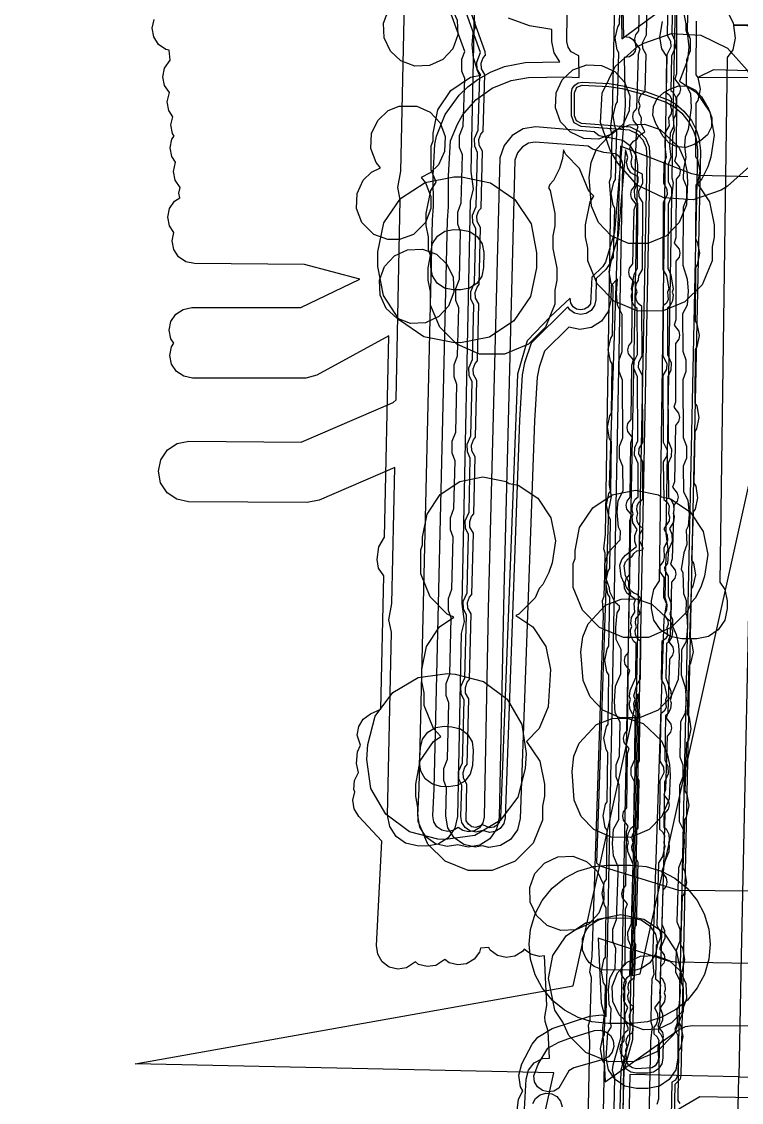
# Model space of a CAD drawing. Header units: metres. Extents: x -3943 to -3664, y 4962 to 6622.
# Drawn here: x -3851.5 to -3803.8, y 5140.1 to 5211.7 of the extents above; entities that cross this region are included whole.
import ezdxf

# ---------------------------------------------------------------- set-up
doc = ezdxf.new("R2010")
doc.units = ezdxf.units.M
doc.layers.add('AI_GREENING_EXCLUSIONS', color=1, linetype='Continuous')

msp = doc.modelspace()

# ---------------------------------------------------------------- linework, layer by layer
at = {"layer": 'AI_GREENING_EXCLUSIONS'}
for points in [[(-3814.752, 5098.139), (-3813.8, 5144.11), (-3813.907, 5145.184), (-3813.783, 5145.527), (-3813.705, 5148.34), (-3813.81, 5148.688), (-3813.649, 5149.741), (-3812.901, 5172.343), (-3812.971, 5173.316), (-3812.859, 5173.612), (-3812.812, 5175.034), (-3812.789, 5176.455), (-3812.886, 5176.753), (-3812.769, 5177.722), (-3812.41, 5200.016), (-3812.515, 5201.052), (-3812.392, 5201.396), (-3812.341, 5204.197), (-3812.45, 5204.543), (-3812.306, 5205.584), (-3811.771, 5230.887)], [(-3814.752, 5098.139), (-3813.8, 5144.11), (-3813.907, 5145.184), (-3813.783, 5145.527), (-3813.705, 5148.34), (-3813.81, 5148.688), (-3813.649, 5149.741), (-3812.901, 5172.343), (-3812.971, 5173.316), (-3812.859, 5173.612), (-3812.812, 5175.034), (-3812.789, 5176.455), (-3812.886, 5176.753), (-3812.769, 5177.722), (-3812.41, 5200.016), (-3812.515, 5201.052), (-3812.392, 5201.396), (-3812.341, 5204.197), (-3812.45, 5204.543), (-3812.306, 5205.584), (-3811.771, 5230.887)], [(-3807.772, 5230.794), (-3808.308, 5205.463), (-3808.217, 5204.456), (-3808.336, 5204.129), (-3808.366, 5202.724), (-3808.389, 5201.324), (-3808.281, 5200.992), (-3808.41, 5199.98), (-3808.768, 5177.772), (-3808.653, 5176.693), (-3808.775, 5176.349), (-3808.845, 5173.523), (-3808.74, 5173.176), (-3808.907, 5172.103), (-3809.653, 5149.541), (-3809.579, 5148.547), (-3809.696, 5148.236), (-3809.743, 5146.825), (-3809.772, 5145.407), (-3809.674, 5145.098), (-3809.799, 5144.123), (-3810.752, 5098.046)], [(-3807.772, 5230.794), (-3808.308, 5205.463), (-3808.217, 5204.456), (-3808.336, 5204.129), (-3808.366, 5202.724), (-3808.389, 5201.324), (-3808.281, 5200.992), (-3808.41, 5199.98), (-3808.768, 5177.772), (-3808.653, 5176.693), (-3808.775, 5176.349), (-3808.845, 5173.523), (-3808.74, 5173.176), (-3808.907, 5172.103), (-3809.653, 5149.541), (-3809.579, 5148.547), (-3809.696, 5148.236), (-3809.743, 5146.825), (-3809.772, 5145.407), (-3809.674, 5145.098), (-3809.799, 5144.123), (-3810.752, 5098.046)], [(-3811.685, 5215.144), (-3811.572, 5210.696), (-3811.187, 5210.643), (-3810.96, 5210.491), (-3810.808, 5210.264), (-3810.755, 5209.996), (-3810.808, 5209.728), (-3810.96, 5209.501), (-3811.187, 5209.349), (-3811.536, 5209.296), (-3811.46, 5206.108), (-3812.183, 5197.72), (-3812.782, 5195.75), (-3812.96, 5195.46), (-3813.679, 5194.754), (-3813.775, 5192.987), (-3813.932, 5192.763), (-3814.163, 5192.617), (-3814.432, 5192.571), (-3814.699, 5192.63), (-3814.922, 5192.788), (-3815.068, 5193.018), (-3815.113, 5193.344), (-3816.42, 5192.13), (-3817.969, 5190.538), (-3818.601, 5188.318), (-3819.723, 5158.925), (-3819.786, 5158.66), (-3819.946, 5158.439), (-3820.179, 5158.296), (-3820.449, 5158.253), (-3820.895, 5158.447), (-3821.365, 5158.274), (-3821.632, 5158.335), (-3821.855, 5158.492), (-3822, 5158.723), (-3821.968, 5161.162), (-3822.188, 5161.555), (-3822.207, 5161.93), (-3822.082, 5162.28), (-3821.933, 5162.455), (-3821.816, 5166.797), (-3822.036, 5167.19), (-3822.056, 5167.564), (-3821.931, 5167.914), (-3821.781, 5168.089), (-3821.665, 5172.432), (-3821.885, 5172.824), (-3821.905, 5173.199), (-3821.779, 5173.549), (-3821.63, 5173.724), (-3821.528, 5177.779), (-3821.749, 5178.173), (-3821.769, 5178.548), (-3821.644, 5178.898), (-3821.497, 5179.071), (-3821.407, 5182.842), (-3821.629, 5183.237), (-3821.649, 5183.611), (-3821.524, 5183.962), (-3821.377, 5184.134), (-3821.287, 5187.906), (-3821.509, 5188.301), (-3821.529, 5188.675), (-3821.403, 5189.025), (-3821.256, 5189.198), (-3821.167, 5192.97), (-3821.389, 5193.365), (-3821.409, 5193.739), (-3821.283, 5194.089), (-3821.136, 5194.262), (-3821.047, 5198.033), (-3821.269, 5198.428), (-3821.289, 5198.803), (-3821.163, 5199.153), (-3821.016, 5199.326), (-3820.924, 5203.101), (-3821.141, 5203.492), (-3821.161, 5203.866), (-3821.035, 5204.216), (-3820.884, 5204.394), (-3820.77, 5208.164), (-3820.987, 5208.554), (-3821.007, 5208.929), (-3820.881, 5209.279), (-3820.73, 5209.456), (-3820.744, 5209.671), (-3824.484, 5220.071)], [(-3807.304, 5214.273), (-3807.366, 5211.049), (-3807.173, 5210.538), (-3807.173, 5209.746), (-3807.402, 5209.148), (-3807.434, 5207.474), (-3807.152, 5206.909), (-3807.1, 5205.972), (-3807.291, 5204.524), (-3807.5, 5204.023), (-3807.537, 5203.444), (-3807.443, 5202.684), (-3807.613, 5201.912), (-3807.617, 5201.272), (-3807.411, 5200.731), (-3807.411, 5199.94), (-3807.627, 5199.374), (-3807.648, 5195.545), (-3807.361, 5194.613), (-3807.295, 5193.836), (-3807.364, 5192.9), (-3807.666, 5192.32), (-3807.66, 5189.843), (-3807.445, 5189.277), (-3807.445, 5188.485), (-3807.65, 5187.944), (-3807.63, 5184.115), (-3807.414, 5183.55), (-3807.414, 5182.758), (-3807.619, 5182.217), (-3807.61, 5180.522), (-3807.314, 5179.964), (-3807.239, 5179.028), (-3807.299, 5178.25), (-3807.432, 5177.989), (-3807.383, 5177.031), (-3807.589, 5176.49), (-3807.756, 5175.382), (-3807.659, 5175.186), (-3807.61, 5173.78), (-3807.435, 5173.311), (-3807.445, 5172.467), (-3807.374, 5172.316), (-3807.335, 5171.537), (-3807.435, 5170.603), (-3807.743, 5170.058), (-3807.766, 5168.393), (-3807.485, 5167.573), (-3807.426, 5166.795), (-3807.502, 5165.859), (-3807.809, 5165.282), (-3807.84, 5162.953), (-3807.642, 5162.429), (-3807.642, 5161.638), (-3807.865, 5161.054), (-3807.896, 5158.668), (-3807.611, 5158.104), (-3807.551, 5157.326), (-3807.627, 5156.391), (-3807.937, 5155.612), (-3808.04, 5152.033), (-3807.857, 5151.547), (-3807.857, 5150.756), (-3808.099, 5150.129), (-3808.142, 5148.724), (-3807.867, 5148.156), (-3807.821, 5147.377), (-3807.914, 5146.442), (-3808.046, 5146.205), (-3808.026, 5145.316), (-3808.179, 5144.9), (-3807.988, 5144.496), (-3807.97, 5142.993), (-3808.122, 5142.227), (-3808.556, 5141.578), (-3809.204, 5141.145), (-3809.97, 5140.993), (-3810.72, 5140.993), (-3811.485, 5141.145), (-3812.134, 5141.578), (-3812.568, 5142.227), (-3812.72, 5142.993), (-3812.607, 5144.694), (-3812.377, 5145.099), (-3812.447, 5145.316), (-3812.401, 5146.267), (-3812.536, 5146.544), (-3812.575, 5147.532), (-3812.487, 5148.307), (-3812.137, 5148.938), (-3812.096, 5150.27), (-3812.278, 5150.756), (-3812.278, 5151.547), (-3812.037, 5152.174), (-3811.942, 5155.255), (-3811.936, 5155.672), (-3812.25, 5156.41), (-3812.31, 5157.188), (-3812.233, 5158.173), (-3811.895, 5158.811), (-3811.864, 5161.114), (-3812.063, 5161.638), (-3812.063, 5162.429), (-3811.839, 5163.013), (-3811.81, 5165.258), (-3812.125, 5165.882), (-3812.184, 5166.66), (-3812.107, 5167.646), (-3811.765, 5168.457), (-3811.743, 5170.083), (-3812.056, 5170.742), (-3812.095, 5171.522), (-3811.993, 5172.505), (-3811.856, 5172.748), (-3811.856, 5172.938), (-3812.142, 5173.189), (-3812.488, 5173.889), (-3812.505, 5174.147), (-3812.725, 5174.759), (-3812.815, 5175.784), (-3812.57, 5176.525), (-3811.804, 5177.347), (-3811.783, 5177.923), (-3811.922, 5178.184), (-3811.997, 5179.169), (-3811.937, 5179.947), (-3811.611, 5180.591), (-3811.619, 5182.192), (-3811.835, 5182.758), (-3811.835, 5183.55), (-3811.63, 5184.091), (-3811.65, 5187.92), (-3811.866, 5188.485), (-3811.866, 5189.277), (-3811.66, 5189.818), (-3811.667, 5192.263), (-3811.987, 5192.883), (-3812.053, 5193.661), (-3811.984, 5194.638), (-3812.392, 5194.196), (-3812.416, 5193.221), (-3812.587, 5192.46), (-3813.036, 5191.822), (-3813.695, 5191.404), (-3814.464, 5191.271), (-3815.2, 5191.436), (-3816.813, 5189.852), (-3817.168, 5188.786), (-3817.308, 5188.113), (-3817.468, 5185.227), (-3818.424, 5158.876), (-3818.605, 5158.117), (-3819.063, 5157.485), (-3819.728, 5157.077), (-3820.498, 5156.954), (-3820.926, 5157.056), (-3821.4, 5156.975), (-3822.161, 5157.147), (-3822.798, 5157.598), (-3823.214, 5158.258), (-3823.346, 5159.027), (-3823.296, 5160.901), (-3823.481, 5161.395), (-3823.481, 5162.187), (-3823.245, 5162.804), (-3823.144, 5166.535), (-3823.33, 5167.03), (-3823.33, 5167.821), (-3823.093, 5168.438), (-3822.993, 5172.17), (-3823.179, 5172.664), (-3823.179, 5173.456), (-3822.942, 5174.073), (-3822.855, 5177.512), (-3823.043, 5178.013), (-3823.043, 5178.805), (-3822.81, 5179.414), (-3822.735, 5182.576), (-3822.923, 5183.077), (-3822.923, 5183.869), (-3822.69, 5184.478), (-3822.615, 5187.64), (-3822.803, 5188.141), (-3822.803, 5188.932), (-3822.569, 5189.541), (-3822.494, 5192.703), (-3822.683, 5193.205), (-3822.683, 5193.996), (-3822.449, 5194.605), (-3822.374, 5197.767), (-3822.563, 5198.268), (-3822.563, 5199.06), (-3822.329, 5199.669), (-3822.252, 5202.845), (-3822.435, 5203.332), (-3822.435, 5204.123), (-3822.195, 5204.749), (-3822.098, 5207.908), (-3822.281, 5208.395), (-3822.281, 5209.186), (-3822.086, 5209.704), (-3825.551, 5219.199)], [(-3808.302, 5214.508), (-3808.371, 5210.867), (-3808.173, 5210.437), (-3808.153, 5209.944), (-3808.4, 5209.384), (-3808.441, 5207.125), (-3808.291, 5206.995), (-3808.117, 5206.646), (-3808.089, 5206.256), (-3808.152, 5206.067), (-3808.095, 5205.877), (-3808.135, 5205.489), (-3808.26, 5205.257), (-3808.271, 5204.722), (-3808.498, 5204.259), (-3808.54, 5203.447), (-3808.443, 5202.699), (-3808.612, 5202.192), (-3808.619, 5201.074), (-3808.411, 5200.631), (-3808.392, 5200.138), (-3808.628, 5199.588), (-3808.651, 5195.347), (-3808.443, 5194.903), (-3808.289, 5193.948), (-3808.35, 5193.758), (-3808.29, 5193.569), (-3808.324, 5193.18), (-3808.504, 5192.834), (-3808.664, 5192.7), (-3808.661, 5189.628), (-3808.425, 5189.079), (-3808.445, 5188.586), (-3808.652, 5188.142), (-3808.63, 5183.901), (-3808.394, 5183.352), (-3808.414, 5182.859), (-3808.622, 5182.415), (-3808.608, 5180.148), (-3808.455, 5180.022), (-3808.272, 5179.677), (-3808.235, 5179.289), (-3808.294, 5179.098), (-3808.232, 5178.909), (-3808.262, 5178.52), (-3808.537, 5178.088), (-3808.383, 5177.722), (-3808.363, 5177.229), (-3808.591, 5176.688), (-3808.665, 5175.789), (-3808.861, 5175.503), (-3808.847, 5175.32), (-3808.625, 5174.927), (-3808.618, 5173.62), (-3808.415, 5173.113), (-3808.415, 5172.718), (-3808.515, 5172.428), (-3808.344, 5172.072), (-3808.324, 5171.682), (-3808.391, 5171.495), (-3808.338, 5171.303), (-3808.385, 5170.916), (-3808.577, 5170.576), (-3808.737, 5170.45), (-3808.77, 5168.206), (-3808.448, 5167.304), (-3808.418, 5166.915), (-3808.481, 5166.726), (-3808.422, 5166.536), (-3808.46, 5166.147), (-3808.643, 5165.803), (-3808.804, 5165.67), (-3808.843, 5162.765), (-3808.642, 5162.329), (-3808.622, 5161.836), (-3808.864, 5161.28), (-3808.901, 5158.313), (-3808.75, 5158.183), (-3808.574, 5157.835), (-3808.544, 5157.446), (-3808.606, 5157.257), (-3808.548, 5157.067), (-3808.585, 5156.678), (-3808.936, 5155.838), (-3809.046, 5151.864), (-3808.857, 5151.447), (-3808.838, 5150.953), (-3809.094, 5150.384), (-3809.153, 5148.387), (-3809.004, 5148.255), (-3808.834, 5147.904), (-3808.812, 5147.514), (-3808.877, 5147.326), (-3808.822, 5147.135), (-3808.866, 5146.747), (-3809.158, 5146.324), (-3809.006, 5145.91), (-3809.006, 5145.514), (-3809.268, 5144.939), (-3809.272, 5144.74), (-3809.125, 5144.606), (-3808.958, 5144.253), (-3808.97, 5142.993), (-3809.046, 5142.61), (-3809.263, 5142.286), (-3809.587, 5142.069), (-3809.97, 5141.993), (-3810.72, 5141.993), (-3811.103, 5142.069), (-3811.427, 5142.286), (-3811.644, 5142.61), (-3811.72, 5142.993), (-3811.657, 5144.379), (-3811.465, 5144.719), (-3811.268, 5144.872), (-3811.262, 5145.006), (-3811.467, 5145.514), (-3811.467, 5145.91), (-3811.3, 5146.358), (-3811.568, 5146.796), (-3811.591, 5147.185), (-3811.517, 5147.399), (-3811.579, 5147.615), (-3811.534, 5148.002), (-3811.345, 5148.344), (-3811.15, 5148.499), (-3811.089, 5150.438), (-3811.278, 5150.856), (-3811.298, 5151.349), (-3811.042, 5151.919), (-3810.933, 5155.86), (-3811.287, 5156.679), (-3811.317, 5157.068), (-3811.247, 5157.283), (-3811.313, 5157.497), (-3811.275, 5157.886), (-3811.092, 5158.23), (-3810.9, 5158.389), (-3810.861, 5161.302), (-3811.063, 5161.738), (-3811.082, 5162.231), (-3810.84, 5162.787), (-3810.805, 5165.646), (-3810.986, 5165.802), (-3811.162, 5166.15), (-3811.191, 5166.539), (-3811.121, 5166.754), (-3811.187, 5166.969), (-3811.149, 5167.357), (-3810.767, 5168.229), (-3810.737, 5170.47), (-3810.919, 5170.634), (-3811.086, 5170.986), (-3811.106, 5171.376), (-3811.03, 5171.589), (-3811.09, 5171.805), (-3811.043, 5172.193), (-3810.827, 5172.551), (-3810.875, 5173.113), (-3810.782, 5173.386), (-3811.349, 5173.798), (-3811.522, 5174.148), (-3811.544, 5174.474), (-3811.736, 5174.907), (-3811.823, 5175.661), (-3811.7, 5176.031), (-3811.445, 5176.327), (-3810.712, 5176.91), (-3810.824, 5177.229), (-3810.824, 5177.624), (-3810.673, 5178.036), (-3810.964, 5178.471), (-3811.001, 5178.859), (-3810.934, 5179.075), (-3811.004, 5179.289), (-3810.974, 5179.678), (-3810.798, 5180.025), (-3810.608, 5180.188), (-3810.619, 5182.406), (-3810.855, 5182.956), (-3810.835, 5183.449), (-3810.627, 5183.893), (-3810.65, 5188.134), (-3810.886, 5188.683), (-3810.866, 5189.176), (-3810.658, 5189.62), (-3810.664, 5192.659), (-3810.847, 5192.813), (-3811.026, 5193.16), (-3811.059, 5193.549), (-3810.99, 5193.764), (-3811.058, 5193.978), (-3810.864, 5194.903), (-3810.648, 5195.356), (-3810.625, 5199.597), (-3810.832, 5200.04), (-3810.852, 5200.533), (-3810.616, 5201.083), (-3810.616, 5201.395), (-3811.09, 5201.65), (-3811.302, 5201.977), (-3811.372, 5202.361), (-3811.303, 5202.683), (-3811.454, 5203.175), (-3811.926, 5197.481), (-3812.496, 5195.661), (-3812.749, 5195.246), (-3813.381, 5194.664), (-3813.415, 5193.246), (-3813.501, 5192.865), (-3813.725, 5192.546), (-3814.055, 5192.337), (-3814.439, 5192.271), (-3814.82, 5192.356), (-3815.139, 5192.581), (-3815.263, 5192.776), (-3817.702, 5190.38), (-3818.129, 5189.06), (-3818.302, 5188.271), (-3818.467, 5185.265), (-3819.423, 5158.914), (-3819.514, 5158.534), (-3819.743, 5158.219), (-3820.075, 5158.014), (-3820.46, 5157.953), (-3820.907, 5158.092), (-3821.373, 5157.974), (-3821.754, 5158.061), (-3822.072, 5158.286), (-3822.28, 5158.616), (-3822.346, 5159.001), (-3822.289, 5161.074), (-3822.482, 5161.496), (-3822.501, 5161.989), (-3822.248, 5162.555), (-3822.138, 5166.708), (-3822.33, 5167.13), (-3822.35, 5167.624), (-3822.097, 5168.19), (-3821.987, 5172.343), (-3822.179, 5172.765), (-3822.199, 5173.258), (-3821.946, 5173.824), (-3821.893, 5175.903), (-3821.849, 5177.689), (-3822.043, 5178.114), (-3822.063, 5178.607), (-3821.813, 5179.171), (-3821.729, 5182.752), (-3821.923, 5183.178), (-3821.943, 5183.671), (-3821.693, 5184.235), (-3821.609, 5187.816), (-3821.803, 5188.241), (-3821.823, 5188.735), (-3821.573, 5189.298), (-3821.489, 5192.88), (-3821.683, 5193.305), (-3821.703, 5193.798), (-3821.452, 5194.362), (-3821.369, 5197.944), (-3821.563, 5198.369), (-3821.583, 5198.862), (-3821.332, 5199.426), (-3821.246, 5203.014), (-3821.435, 5203.432), (-3821.455, 5203.925), (-3821.199, 5204.495), (-3821.092, 5208.077), (-3821.281, 5208.495), (-3821.301, 5208.988), (-3821.046, 5209.623), (-3824.73, 5219.87)], [(-3811.813, 5218.55), (-3811.698, 5210.535), (-3806.827, 5214.142)], [(-3821.416, 5215.402), (-3821.697, 5201.749), (-3821.536, 5200.596), (-3821.737, 5199.785), (-3822.287, 5173.092), (-3822.125, 5171.939), (-3822.327, 5171.128), (-3822.577, 5159.008), (-3822.746, 5158.245), (-3823.194, 5157.605), (-3823.853, 5157.185), (-3824.623, 5157.05), (-3825.253, 5157.065), (-3826.014, 5157.234), (-3826.651, 5157.682), (-3827.07, 5158.339), (-3827.206, 5159.106), (-3826.956, 5171.228), (-3827.122, 5172.042), (-3826.917, 5173.124), (-3826.732, 5182.131), (-3831.731, 5179.968), (-3832.542, 5179.804), (-3840.406, 5179.869), (-3841.17, 5180.027), (-3841.816, 5180.466), (-3842.244, 5181.119), (-3842.39, 5181.885), (-3842.231, 5182.649), (-3841.792, 5183.294), (-3841.14, 5183.723), (-3840.373, 5183.869), (-3832.931, 5183.807), (-3826.849, 5186.438), (-3826.639, 5186.624), (-3826.366, 5199.884), (-3826.532, 5200.698), (-3826.327, 5201.78), (-3826.077, 5213.964)], [(-3812.899, 5139.412), (-3812.845, 5142.664), (-3812.967, 5142.853), (-3813.11, 5143.62), (-3812.948, 5144.383), (-3812.833, 5144.551), (-3812.781, 5147.804), (-3812.905, 5147.993), (-3813.048, 5148.76), (-3812.887, 5149.523), (-3812.773, 5149.691), (-3812.724, 5152.953), (-3812.847, 5153.141), (-3812.991, 5153.908), (-3812.83, 5154.672), (-3812.715, 5154.84), (-3812.667, 5158.102), (-3812.79, 5158.29), (-3812.933, 5159.057), (-3812.773, 5159.821), (-3812.658, 5159.988), (-3812.609, 5163.25), (-3812.732, 5163.439), (-3812.876, 5164.206), (-3812.715, 5164.97), (-3812.601, 5165.137), (-3812.552, 5168.399), (-3812.675, 5168.588), (-3812.819, 5169.355), (-3812.658, 5170.118), (-3812.543, 5170.286), (-3812.495, 5173.548), (-3812.618, 5173.737), (-3812.761, 5174.504), (-3812.601, 5175.267), (-3812.486, 5175.435), (-3812.437, 5178.697), (-3812.56, 5178.885), (-3812.704, 5179.652), (-3812.543, 5180.416), (-3812.429, 5180.584), (-3812.38, 5183.846), (-3812.503, 5184.034), (-3812.647, 5184.801), (-3812.486, 5185.565), (-3812.371, 5185.732), (-3812.322, 5188.994), (-3812.445, 5189.183), (-3812.589, 5189.95), (-3812.428, 5190.714), (-3812.314, 5190.881), (-3812.265, 5194.143), (-3812.388, 5194.332), (-3812.532, 5195.099), (-3812.371, 5195.863), (-3812.247, 5196.044), (-3812.149, 5199.321), (-3812.269, 5199.511), (-3812.401, 5200.28), (-3812.229, 5201.041), (-3812.112, 5201.207), (-3812.015, 5204.468), (-3812.135, 5204.658), (-3812.267, 5205.428), (-3812.095, 5206.189), (-3811.978, 5206.354), (-3811.88, 5209.615), (-3812, 5209.806), (-3812.133, 5210.575), (-3811.961, 5211.336), (-3811.843, 5211.502), (-3811.746, 5214.763)], [(-3811.604, 5138.997), (-3811.558, 5142.585), (-3811.444, 5142.935), (-3811.76, 5143.335), (-3811.81, 5143.603), (-3811.753, 5143.87), (-3811.538, 5144.135), (-3811.495, 5147.727), (-3811.382, 5148.077), (-3811.698, 5148.477), (-3811.748, 5148.745), (-3811.692, 5149.012), (-3811.477, 5149.277), (-3811.437, 5152.876), (-3811.324, 5153.226), (-3811.641, 5153.625), (-3811.691, 5153.894), (-3811.635, 5154.161), (-3811.42, 5154.426), (-3811.38, 5158.025), (-3811.267, 5158.375), (-3811.583, 5158.774), (-3811.634, 5159.043), (-3811.577, 5159.31), (-3811.363, 5159.575), (-3811.322, 5163.174), (-3811.21, 5163.524), (-3811.526, 5163.923), (-3811.576, 5164.192), (-3811.52, 5164.459), (-3811.305, 5164.724), (-3811.265, 5168.322), (-3811.152, 5168.672), (-3811.468, 5169.072), (-3811.519, 5169.34), (-3811.463, 5169.608), (-3811.248, 5169.872), (-3811.208, 5173.471), (-3811.095, 5173.821), (-3811.411, 5174.221), (-3811.461, 5174.489), (-3811.405, 5174.756), (-3811.19, 5175.021), (-3811.15, 5178.62), (-3811.038, 5178.97), (-3811.354, 5179.37), (-3811.404, 5179.638), (-3811.348, 5179.905), (-3811.133, 5180.17), (-3811.093, 5183.769), (-3810.98, 5184.119), (-3811.296, 5184.518), (-3811.347, 5184.787), (-3811.29, 5185.054), (-3811.076, 5185.319), (-3811.036, 5188.918), (-3810.923, 5189.268), (-3811.239, 5189.667), (-3811.289, 5189.936), (-3811.233, 5190.203), (-3811.018, 5190.468), (-3810.978, 5194.067), (-3810.865, 5194.416), (-3811.182, 5194.816), (-3811.232, 5195.084), (-3811.176, 5195.352), (-3810.957, 5195.619), (-3810.863, 5199.225), (-3810.745, 5199.573), (-3811.055, 5199.977), (-3811.102, 5200.246), (-3811.041, 5200.513), (-3810.823, 5200.774), (-3810.729, 5204.372), (-3810.611, 5204.72), (-3810.921, 5205.124), (-3810.967, 5205.394), (-3810.907, 5205.66), (-3810.689, 5205.922), (-3810.595, 5209.519), (-3810.477, 5209.868), (-3810.787, 5210.272), (-3810.833, 5210.541), (-3810.773, 5210.807), (-3810.554, 5211.069), (-3810.46, 5214.667)], [(-3808.619, 5214.608), (-3808.692, 5210.775), (-3808.467, 5210.378), (-3808.447, 5210.003), (-3808.717, 5209.483), (-3808.744, 5206.993), (-3808.528, 5206.811), (-3808.406, 5206.567), (-3808.461, 5206.072), (-3808.394, 5205.849), (-3808.422, 5205.577), (-3808.588, 5205.307), (-3808.565, 5204.781), (-3808.815, 5204.358), (-3808.851, 5203.404), (-3808.743, 5202.704), (-3808.911, 5202.277), (-3808.939, 5200.978), (-3808.705, 5200.571), (-3808.686, 5200.197), (-3808.946, 5199.686), (-3808.971, 5195.251), (-3808.737, 5194.844), (-3808.587, 5193.982), (-3808.658, 5193.759), (-3808.612, 5193.264), (-3808.738, 5193.022), (-3808.963, 5192.841), (-3808.979, 5189.531), (-3808.719, 5189.02), (-3808.739, 5188.645), (-3808.972, 5188.239), (-3808.949, 5183.803), (-3808.688, 5183.292), (-3808.708, 5182.918), (-3808.942, 5182.511), (-3808.907, 5180.009), (-3808.688, 5179.832), (-3808.56, 5179.591), (-3808.602, 5179.095), (-3808.53, 5178.873), (-3808.551, 5178.601), (-3808.918, 5178.076), (-3808.677, 5177.662), (-3808.657, 5177.288), (-3808.911, 5176.784), (-3808.887, 5176.18), (-3808.942, 5175.905), (-3809.167, 5175.609), (-3809.179, 5175.219), (-3808.915, 5174.849), (-3808.941, 5173.536), (-3808.709, 5173.054), (-3808.729, 5172.68), (-3808.879, 5172.361), (-3808.635, 5171.999), (-3808.621, 5171.726), (-3808.699, 5171.506), (-3808.67, 5171.009), (-3808.804, 5170.772), (-3809.035, 5170.599), (-3809.091, 5168.112), (-3808.862, 5167.711), (-3808.716, 5166.951), (-3808.789, 5166.729), (-3808.747, 5166.234), (-3808.875, 5165.993), (-3809.102, 5165.814), (-3809.164, 5162.671), (-3808.936, 5162.269), (-3808.916, 5161.895), (-3809.181, 5161.379), (-3809.203, 5158.179), (-3808.986, 5157.998), (-3808.863, 5157.754), (-3808.915, 5157.26), (-3808.846, 5157.036), (-3809.007, 5156.356), (-3809.253, 5155.937), (-3809.369, 5151.777), (-3809.151, 5151.387), (-3809.132, 5151.013), (-3809.257, 5150.663), (-3809.409, 5150.485), (-3809.457, 5148.259), (-3809.244, 5148.074), (-3809.125, 5147.828), (-3809.185, 5147.334), (-3809.121, 5147.11), (-3809.152, 5146.839), (-3809.537, 5146.338), (-3809.32, 5145.947), (-3809.3, 5145.573), (-3809.426, 5145.223), (-3809.581, 5145.041), (-3809.578, 5144.615), (-3809.366, 5144.428), (-3809.25, 5144.181), (-3809.315, 5143.688), (-3809.27, 5142.993), (-3809.323, 5142.725), (-3809.475, 5142.498), (-3809.702, 5142.346), (-3810.72, 5142.293), (-3810.988, 5142.346), (-3811.215, 5142.498), (-3811.367, 5142.725), (-3811.425, 5143.519), (-3811.337, 5143.764), (-3811.406, 5144.014), (-3811.373, 5144.285), (-3811.238, 5144.523), (-3810.975, 5144.704), (-3810.939, 5145.089), (-3811.153, 5145.476), (-3811.172, 5145.85), (-3811.047, 5146.2), (-3810.895, 5146.378), (-3811.158, 5146.626), (-3811.278, 5146.872), (-3811.293, 5147.144), (-3811.208, 5147.39), (-3811.28, 5147.64), (-3811.249, 5147.911), (-3811.116, 5148.15), (-3810.855, 5148.334), (-3810.767, 5150.525), (-3810.984, 5150.916), (-3811.004, 5151.29), (-3810.879, 5151.64), (-3810.727, 5151.818), (-3810.612, 5155.954), (-3810.998, 5156.76), (-3811.019, 5157.032), (-3810.938, 5157.28), (-3811.014, 5157.528), (-3810.988, 5157.8), (-3810.86, 5158.041), (-3810.602, 5158.229), (-3810.54, 5161.396), (-3810.769, 5161.798), (-3810.788, 5162.172), (-3810.523, 5162.688), (-3810.502, 5165.796), (-3810.75, 5165.987), (-3810.873, 5166.231), (-3810.894, 5166.503), (-3810.812, 5166.751), (-3810.888, 5166.999), (-3810.696, 5167.711), (-3810.449, 5168.13), (-3810.435, 5170.615), (-3810.678, 5170.813), (-3810.795, 5171.06), (-3810.809, 5171.332), (-3810.721, 5171.578), (-3810.791, 5171.828), (-3810.758, 5172.099), (-3810.469, 5172.458), (-3810.581, 5172.777), (-3810.581, 5173.054), (-3810.421, 5173.456), (-3810.66, 5173.718), (-3810.906, 5173.801), (-3811.112, 5173.981), (-3811.233, 5174.226), (-3811.231, 5174.555), (-3811.439, 5174.952), (-3811.525, 5175.624), (-3811.439, 5175.883), (-3811.261, 5176.09), (-3811.028, 5176.207), (-3810.905, 5176.435), (-3810.694, 5176.608), (-3810.289, 5176.673), (-3810.269, 5176.777), (-3810.53, 5177.288), (-3810.51, 5177.662), (-3810.276, 5178.069), (-3810.548, 5178.315), (-3810.676, 5178.557), (-3810.702, 5178.829), (-3810.626, 5179.078), (-3810.706, 5179.324), (-3810.685, 5179.597), (-3810.562, 5179.84), (-3810.308, 5180.033), (-3810.3, 5182.504), (-3810.561, 5183.015), (-3810.541, 5183.39), (-3810.307, 5183.796), (-3810.331, 5188.232), (-3810.591, 5188.743), (-3810.572, 5189.117), (-3810.338, 5189.524), (-3810.364, 5192.811), (-3810.613, 5193), (-3810.738, 5193.243), (-3810.761, 5193.515), (-3810.682, 5193.763), (-3810.759, 5194.011), (-3810.735, 5194.283), (-3810.59, 5194.541), (-3810.57, 5194.844), (-3810.329, 5195.258), (-3810.305, 5199.693), (-3810.538, 5200.1), (-3810.558, 5200.474), (-3810.298, 5200.985), (-3810.315, 5201.567), (-3810.875, 5201.859), (-3811.023, 5202.088), (-3811.072, 5202.357), (-3811.005, 5202.693), (-3811.169, 5203.281), (-3811.09, 5203.543), (-3810.917, 5203.754), (-3810.687, 5203.877), (-3810.571, 5204.109), (-3810.173, 5204.383), (-3810.418, 5204.878), (-3810.378, 5205.299), (-3810.547, 5205.585), (-3810.567, 5205.857), (-3810.484, 5206.104), (-3810.559, 5206.353), (-3810.531, 5206.624), (-3810.401, 5206.865), (-3810.143, 5207.051), (-3810.075, 5209.508), (-3810.3, 5209.906), (-3810.32, 5210.28), (-3810.05, 5210.8), (-3809.977, 5214.633)], [(-3807.759, 5213.074), (-3807.455, 5211.543), (-3807.455, 5211.117), (-3807.334, 5210.788), (-3807.261, 5209.976), (-3807.35, 5209.127), (-3807.877, 5207.738), (-3806.738, 5206.977), (-3805.871, 5205.68), (-3805.566, 5204.149), (-3805.788, 5202.708), (-3806, 5202.053), (-3806.392, 5201.263), (-3806.672, 5200.922), (-3805.884, 5199.742), (-3805.58, 5198.212), (-3805.58, 5197.406), (-3805.711, 5196.746), (-3805.711, 5195.822), (-3806.373, 5194.236), (-3807.518, 5193.113), (-3808.962, 5192.508), (-3810.623, 5192.493), (-3812.209, 5193.156), (-3813.332, 5194.3), (-3813.952, 5195.822), (-3813.952, 5196.665), (-3814.102, 5197.415), (-3814.102, 5198.217), (-3813.797, 5199.747), (-3813.555, 5200.109), (-3813.872, 5200.447), (-3814.489, 5201.955), (-3815.41, 5202.876), (-3815.559, 5203.192), (-3815.611, 5202.602), (-3815.823, 5201.947), (-3816.215, 5201.157), (-3816.464, 5200.89), (-3816.555, 5200.673), (-3816.432, 5200.488), (-3816.127, 5198.958), (-3816.127, 5198.152), (-3816.258, 5197.492), (-3816.258, 5196.641), (-3816.002, 5195.353), (-3816.002, 5194.547), (-3816.133, 5193.888), (-3816.133, 5192.964), (-3816.753, 5191.441), (-3817.876, 5190.297), (-3819.462, 5189.634), (-3821.123, 5189.65), (-3822.631, 5190.297), (-3823.755, 5191.441), (-3824.359, 5192.886), (-3824.375, 5193.807), (-3824.524, 5194.556), (-3824.524, 5195.358), (-3824.359, 5196.19), (-3824.5, 5196.568), (-3824.5, 5197.411), (-3824.649, 5198.161), (-3824.649, 5198.963), (-3824.345, 5200.493), (-3823.985, 5201.032), (-3823.985, 5201.032), (-3824.316, 5201.863), (-3824.316, 5203.446), (-3824.192, 5203.783), (-3824.192, 5204.296), (-3823.887, 5205.827), (-3823.02, 5207.124), (-3821.722, 5207.991), (-3821.033, 5208.129), (-3821.279, 5208.539), (-3821.515, 5209.281), (-3821.605, 5210.13), (-3821.531, 5210.942), (-3821.41, 5211.271), (-3821.41, 5211.697)], [(-3812.336, 5133.154), (-3812.144, 5141.743), (-3812.192, 5141.8), (-3812.308, 5142.172), (-3812.274, 5142.561), (-3811.752, 5144.345), (-3810.631, 5202.193), (-3810.733, 5202.835), (-3811.084, 5203.405), (-3811.618, 5203.809), (-3813.187, 5204.114), (-3813.496, 5204.353), (-3813.51, 5204.378), (-3817.416, 5204.698), (-3818.217, 5204.571), (-3818.951, 5204.136), (-3819.49, 5203.472), (-3819.766, 5202.657), (-3820.546, 5172.77), (-3820.818, 5158.961), (-3820.903, 5158.58), (-3821.128, 5158.261), (-3821.457, 5158.052), (-3821.842, 5157.985), (-3822.222, 5158.071), (-3822.531, 5158.288), (-3822.854, 5158.084), (-3823.239, 5158.018), (-3823.619, 5158.104), (-3823.938, 5158.329), (-3824.146, 5158.659), (-3824.212, 5159.044), (-3824.114, 5160.85), (-3823.244, 5198.52), (-3823.165, 5199.411), (-3823.18, 5201.47), (-3823.03, 5203.772), (-3822.587, 5204.893), (-3822.241, 5205.471), (-3821.359, 5206.488), (-3820.288, 5207.261), (-3819.022, 5207.784), (-3817.864, 5207.983), (-3815.441, 5208.019), (-3814.518, 5207.97), (-3814.542, 5209.405), (-3815.044, 5209.667), (-3815.253, 5209.988), (-3815.326, 5210.364), (-3815.322, 5212.159)], [(-3804.661, 5212.29), (-3804.308, 5211.6), (-3804.185, 5210.576), (-3804.348, 5209.813), (-3804.704, 5209.297), (-3805.197, 5174.54), (-3804.874, 5174.057), (-3804.722, 5173.292), (-3804.722, 5172.792), (-3804.874, 5172.026), (-3805.308, 5171.378), (-3805.957, 5170.944), (-3806.722, 5170.792), (-3807.722, 5170.792), (-3808.488, 5170.944), (-3809.136, 5171.378), (-3809.57, 5172.026), (-3809.722, 5172.792), (-3809.722, 5172.792), (-3809.722, 5173.292), (-3809.57, 5174.057), (-3809.197, 5174.616), (-3808.703, 5209.358), (-3809.041, 5209.879), (-3809.182, 5210.647), (-3809.001, 5211.688)], [(-3808.059, 5212.115), (-3808.072, 5208.226), (-3808.182, 5207.875), (-3807.862, 5207.478), (-3807.81, 5207.21), (-3807.864, 5206.943), (-3808.077, 5206.676), (-3808.089, 5202.788), (-3808.199, 5202.437), (-3807.88, 5202.04), (-3807.827, 5201.772), (-3807.881, 5201.504), (-3808.094, 5201.238), (-3808.106, 5197.35), (-3808.216, 5196.999), (-3807.897, 5196.602), (-3807.845, 5196.334), (-3807.899, 5196.066), (-3808.111, 5195.8), (-3808.124, 5191.911), (-3808.234, 5191.56), (-3807.914, 5191.163), (-3807.862, 5190.895), (-3807.916, 5190.628), (-3808.129, 5190.361), (-3808.141, 5186.473), (-3808.251, 5186.122), (-3807.932, 5185.725), (-3807.879, 5185.457), (-3807.933, 5185.189), (-3808.146, 5184.923), (-3808.204, 5181.186), (-3808.323, 5180.838), (-3808.014, 5180.433), (-3807.968, 5180.164), (-3808.029, 5179.897), (-3808.249, 5179.636), (-3808.351, 5176.086), (-3808.47, 5175.738), (-3808.161, 5175.333), (-3808.115, 5175.064), (-3808.176, 5174.798), (-3808.396, 5174.537), (-3808.498, 5170.987), (-3808.617, 5170.639), (-3808.308, 5170.234), (-3808.262, 5169.964), (-3808.323, 5169.698), (-3808.542, 5169.437), (-3808.645, 5165.887), (-3808.764, 5165.539), (-3808.455, 5165.134), (-3808.409, 5164.865), (-3808.47, 5164.599), (-3808.689, 5164.338), (-3808.792, 5160.787), (-3808.911, 5160.44), (-3808.601, 5160.035), (-3808.556, 5159.765), (-3808.617, 5159.499), (-3808.836, 5159.238), (-3808.938, 5155.688), (-3809.057, 5155.34), (-3808.748, 5154.935), (-3808.703, 5154.666), (-3808.764, 5154.399), (-3808.983, 5154.138), (-3809.085, 5150.588), (-3809.204, 5150.24), (-3808.895, 5149.835), (-3808.85, 5149.566), (-3808.911, 5149.3), (-3809.13, 5149.039), (-3809.203, 5145.457), (-3809.316, 5145.107), (-3809, 5144.707), (-3808.95, 5144.438), (-3809.007, 5144.171), (-3809.222, 5143.907), (-3809.266, 5140.269), (-3809.379, 5139.919)], [(-3818.14, 5139.616), (-3818.033, 5141.61), (-3817.873, 5142.206), (-3817.488, 5142.687), (-3816.942, 5142.973), (-3816.484, 5143.004), (-3816.57, 5144.79), (-3816.77, 5145.435), (-3816.785, 5145.745), (-3816.652, 5146.478), (-3816.812, 5149.783), (-3817.146, 5149.736), (-3817.712, 5149.883), (-3818.16, 5150.221), (-3818.282, 5150.054), (-3818.782, 5149.749), (-3819.36, 5149.659), (-3819.929, 5149.797), (-3820.402, 5150.142), (-3820.51, 5150.319), (-3821.056, 5150.277), (-3821.124, 5150.015), (-3821.476, 5149.548), (-3821.98, 5149.251), (-3822.56, 5149.17), (-3823.127, 5149.316), (-3823.42, 5149.538), (-3824.004, 5149.14), (-3824.584, 5149.061), (-3825.15, 5149.21), (-3825.37, 5149.377), (-3825.949, 5148.973), (-3826.529, 5148.889), (-3827.096, 5149.032), (-3827.565, 5149.382), (-3827.865, 5149.884), (-3827.95, 5150.463), (-3827.596, 5157.37), (-3829.116, 5159.018), (-3829.421, 5159.517), (-3829.512, 5160.095), (-3829.379, 5160.647), (-3829.435, 5160.806), (-3829.402, 5161.39), (-3829.144, 5161.921), (-3829.27, 5162.529), (-3829.21, 5163.297), (-3829.012, 5163.729), (-3829.215, 5164.389), (-3829.124, 5164.967), (-3828.819, 5165.466), (-3828.345, 5165.811), (-3827.651, 5166.131), (-3827.46, 5174.957), (-3827.803, 5175.47), (-3827.905, 5176.046), (-3827.798, 5176.886), (-3827.405, 5177.517), (-3827.117, 5190.85), (-3831.899, 5188.246), (-3832.616, 5188.063), (-3840.135, 5188.063), (-3840.709, 5188.177), (-3841.196, 5188.502), (-3841.521, 5188.989), (-3841.635, 5189.563), (-3841.521, 5190.137), (-3841.37, 5190.364), (-3841.564, 5190.654), (-3841.678, 5191.228), (-3841.564, 5191.802), (-3841.239, 5192.289), (-3840.752, 5192.614), (-3840.178, 5192.728), (-3832.958, 5192.728), (-3829.043, 5194.613), (-3832.713, 5195.59), (-3839.993, 5195.651), (-3840.566, 5195.77), (-3841.05, 5196.099), (-3841.371, 5196.588), (-3841.48, 5197.163), (-3841.365, 5197.715), (-3841.647, 5198.137), (-3841.761, 5198.711), (-3841.647, 5199.285), (-3841.322, 5199.772), (-3840.973, 5200.005), (-3841.029, 5200.318), (-3840.949, 5200.684), (-3841.279, 5201.176), (-3841.391, 5201.75), (-3841.254, 5202.356), (-3841.501, 5202.733), (-3841.611, 5203.308), (-3841.492, 5203.881), (-3841.347, 5204.094), (-3841.457, 5204.265), (-3841.562, 5204.841), (-3841.446, 5205.378), (-3841.71, 5205.786), (-3841.816, 5206.362), (-3841.666, 5206.974), (-3841.983, 5207.449), (-3842.098, 5208.023), (-3841.983, 5208.597), (-3841.61, 5209.116), (-3841.678, 5209.792), (-3841.898, 5209.839), (-3842.379, 5210.171), (-3842.697, 5210.663), (-3842.802, 5211.239), (-3842.679, 5211.811)], [(-3818.627, 5139.505), (-3818.543, 5140.281), (-3818.246, 5140.825), (-3818.41, 5141.103), (-3818.519, 5141.875), (-3818.324, 5142.631), (-3817.637, 5143.929), (-3817.266, 5144.396), (-3816.31, 5144.956), (-3813.801, 5145.778), (-3813.025, 5145.857), (-3812.724, 5145.767), (-3811.632, 5202.164), (-3811.659, 5202.431), (-3811.837, 5202.721), (-3812.108, 5202.926), (-3812.88, 5203.014), (-3813.633, 5203.219), (-3813.913, 5203.436), (-3817.433, 5203.693), (-3817.866, 5203.62), (-3818.286, 5203.37), (-3818.599, 5202.989), (-3818.768, 5202.492), (-3819.517, 5173.944), (-3819.818, 5158.937), (-3819.989, 5158.175), (-3820.438, 5157.537), (-3821.097, 5157.119), (-3821.866, 5156.985), (-3822.555, 5157.14), (-3823.265, 5157.018), (-3824.026, 5157.191), (-3824.663, 5157.641), (-3825.079, 5158.301), (-3825.211, 5159.07), (-3825.114, 5160.876), (-3824.244, 5198.544), (-3824.167, 5199.436), (-3824.18, 5201.486), (-3824.078, 5203.559), (-3823.979, 5204.085), (-3823.385, 5205.518), (-3822.461, 5206.799), (-3821.895, 5207.348), (-3821.201, 5207.87), (-3820.392, 5208.326), (-3819.453, 5208.698), (-3818.089, 5208.968), (-3815.788, 5209.01), (-3816.18, 5209.614), (-3816.326, 5210.366), (-3816.324, 5211.162), (-3817.818, 5211.405), (-3819.195, 5211.904)], [(-3806.76, 5211.711), (-3806.784, 5208.16), (-3806.66, 5207.972), (-3806.51, 5207.206), (-3806.665, 5206.441), (-3806.778, 5206.273), (-3806.802, 5202.722), (-3806.677, 5202.534), (-3806.527, 5201.768), (-3806.682, 5201.003), (-3806.795, 5200.835), (-3806.819, 5197.283), (-3806.694, 5197.095), (-3806.545, 5196.33), (-3806.699, 5195.565), (-3806.812, 5195.396), (-3806.836, 5191.845), (-3806.712, 5191.657), (-3806.562, 5190.891), (-3806.717, 5190.126), (-3806.83, 5189.958), (-3806.854, 5186.407), (-3806.729, 5186.219), (-3806.579, 5185.453), (-3806.734, 5184.688), (-3806.847, 5184.52), (-3806.919, 5181.086), (-3806.799, 5180.896), (-3806.669, 5180.126), (-3806.843, 5179.365), (-3806.961, 5179.2), (-3807.066, 5175.987), (-3806.946, 5175.796), (-3806.816, 5175.027), (-3806.99, 5174.266), (-3807.108, 5174.1), (-3807.213, 5170.887), (-3807.093, 5170.696), (-3806.963, 5169.927), (-3807.137, 5169.166), (-3807.254, 5169.001), (-3807.359, 5165.788), (-3807.24, 5165.597), (-3807.11, 5164.827), (-3807.284, 5164.067), (-3807.401, 5163.901), (-3807.506, 5160.688), (-3807.387, 5160.497), (-3807.256, 5159.728), (-3807.431, 5158.967), (-3807.548, 5158.802), (-3807.653, 5155.589), (-3807.533, 5155.398), (-3807.403, 5154.628), (-3807.577, 5153.868), (-3807.695, 5153.702), (-3807.8, 5150.489), (-3807.68, 5150.298), (-3807.55, 5149.529), (-3807.724, 5148.768), (-3807.842, 5148.603), (-3807.88, 5147.268), (-3807.916, 5145.379), (-3807.793, 5145.19), (-3807.65, 5144.423), (-3807.812, 5143.659), (-3807.926, 5143.492), (-3807.979, 5140.191), (-3807.856, 5140.002)], [(-3798.403, 5211.462), (-3804.248, 5211.442), (-3798.407, 5211.29)], [(-3798.485, 5208.291), (-3805.618, 5208.476), (-3806.621, 5208.005), (-3799.637, 5207.982)], [(-3812.578, 5109.197), (-3811.726, 5142.214), (-3811.153, 5144.254), (-3810.013, 5202.63), (-3810.052, 5203.309), (-3810.277, 5203.828), (-3810.666, 5204.241), (-3811.181, 5204.497), (-3814.388, 5204.739), (-3814.848, 5204.962), (-3815.034, 5205.439), (-3815.031, 5206.966), (-3814.975, 5207.241), (-3814.814, 5207.472), (-3814.576, 5207.62), (-3814.298, 5207.664), (-3812.531, 5207.579), (-3811.627, 5207.434), (-3810.066, 5207.028), (-3808.62, 5206.491), (-3808.122, 5206.2), (-3807.587, 5205.755), (-3807.076, 5205.12), (-3806.756, 5204.508), (-3806.579, 5203.968), (-3806.469, 5203.14), (-3807.771, 5141.875), (-3807.83, 5141.609), (-3808.183, 5141.259), (-3808.803, 5109.733)], [(-3812.378, 5109.192), (-3811.526, 5142.209), (-3810.954, 5144.223), (-3809.813, 5202.632), (-3809.854, 5203.356), (-3810.108, 5203.94), (-3810.545, 5204.404), (-3811.127, 5204.694), (-3814.373, 5204.939), (-3814.701, 5205.098), (-3814.834, 5205.438), (-3814.831, 5206.965), (-3814.676, 5207.327), (-3814.308, 5207.464), (-3812.541, 5207.379), (-3811.671, 5207.239), (-3810.123, 5206.836), (-3808.72, 5206.318), (-3808.222, 5206.028), (-3807.718, 5205.603), (-3807.251, 5205.024), (-3806.946, 5204.446), (-3806.769, 5203.906), (-3806.669, 5203.151), (-3807.971, 5141.88), (-3808.125, 5141.53), (-3808.38, 5141.408), (-3809.005, 5109.591)], [(-3799.019, 5201.29), (-3806.542, 5201.488), (-3807.044, 5201.588), (-3811.776, 5203.417), (-3812.529, 5180.96), (-3812.392, 5180.221), (-3812.584, 5179.305), (-3813.368, 5155.94), (-3813.137, 5155.736), (-3807.939, 5154.13), (-3800.682, 5154.064)], [(-3800.682, 5149.218), (-3808.164, 5149.362), (-3808.595, 5149.434), (-3813.264, 5150.938), (-3813.055, 5146.633), (-3812.859, 5145.907), (-3812.975, 5144.979), (-3812.803, 5141.426), (-3807.895, 5144.894), (-3807.477, 5145.1), (-3807.017, 5145.168), (-3799.448, 5145.108)], [(-3817.589, 5139.982), (-3817.401, 5140.324), (-3817.097, 5140.569), (-3816.723, 5140.679), (-3816.335, 5140.637), (-3815.993, 5140.449), (-3815.748, 5140.145), (-3815.638, 5139.771)], [(-3799.458, 5140.312), (-3806.514, 5140.425), (-3812.134, 5137.133)]]:
    msp.add_lwpolyline(points, dxfattribs=at)
for points in [[(-3824.615, 5213.65), (-3823.698, 5213.309), (-3822.999, 5212.661), (-3822.59, 5211.78), (-3822.55, 5210.794), (-3822.892, 5209.877), (-3823.539, 5209.178), (-3824.421, 5208.769), (-3825.407, 5208.729), (-3826.324, 5209.071), (-3827.023, 5209.718), (-3827.432, 5210.599), (-3827.471, 5211.586), (-3827.13, 5212.502), (-3826.483, 5213.202), (-3825.601, 5213.611), (-3824.615, 5213.65)], [(-3812.987, 5206.945), (-3812.136, 5208.701), (-3810.678, 5209.997), (-3810.24, 5210.255), (-3808.397, 5210.894), (-3806.45, 5210.78), (-3804.694, 5209.929), (-3803.398, 5208.472), (-3802.897, 5207.618), (-3802.257, 5205.775), (-3802.372, 5203.828), (-3803.222, 5202.072), (-3804.68, 5200.776), (-3805.118, 5200.519), (-3806.961, 5199.879), (-3808.909, 5199.993), (-3810.664, 5200.844), (-3811.961, 5202.302), (-3812.461, 5203.155), (-3813.101, 5204.998), (-3812.987, 5206.945)], [(-3814.019, 5208.82), (-3813.033, 5208.781), (-3812.152, 5208.372), (-3811.505, 5207.673), (-3811.163, 5206.756), (-3811.202, 5205.769), (-3811.612, 5204.888), (-3812.311, 5204.241), (-3813.228, 5203.899), (-3814.214, 5203.939), (-3815.095, 5204.348), (-3815.743, 5205.047), (-3816.084, 5205.964), (-3816.045, 5206.95), (-3815.635, 5207.832), (-3814.936, 5208.479), (-3814.019, 5208.82)], [(-3809.345, 5206.59), (-3808.907, 5206.979), (-3808.469, 5207.236), (-3807.916, 5207.428), (-3807.332, 5207.393), (-3806.805, 5207.138), (-3806.417, 5206.701), (-3805.916, 5205.848), (-3805.724, 5205.295), (-3805.758, 5204.71), (-3806.014, 5204.184), (-3806.451, 5203.795), (-3806.889, 5203.538), (-3807.442, 5203.346), (-3808.026, 5203.38), (-3808.553, 5203.635), (-3808.942, 5204.073), (-3809.442, 5204.926), (-3809.634, 5205.479), (-3809.6, 5206.063), (-3809.345, 5206.59)], [(-3827.973, 5202.351), (-3828.314, 5203.268), (-3828.275, 5204.255), (-3827.865, 5205.136), (-3827.166, 5205.783), (-3826.444, 5206.085), (-3825.263, 5206.085), (-3824.382, 5205.676), (-3823.735, 5204.977), (-3823.393, 5204.06), (-3823.432, 5203.074), (-3823.842, 5202.192), (-3824.382, 5201.652), (-3824.989, 5201.358), (-3824.687, 5201.004), (-3824.345, 5200.087), (-3824.345, 5199.295), (-3824.687, 5198.378), (-3825.493, 5197.572), (-3826.41, 5197.231), (-3827.201, 5197.231), (-3828.118, 5197.572), (-3828.925, 5198.378), (-3829.266, 5199.295), (-3829.227, 5200.281), (-3828.818, 5201.163), (-3828.277, 5201.703), (-3827.67, 5201.997), (-3827.973, 5202.351)], [(-3809.141, 5204.523), (-3807.917, 5203.365), (-3807.532, 5202.509), (-3807.377, 5201.789), (-3807.338, 5201.073), (-3807.415, 5199.528), (-3807.885, 5198.363), (-3808.74, 5197.485), (-3809.972, 5196.971), (-3811.241, 5196.987), (-3812.391, 5197.485), (-3813.247, 5198.363), (-3813.7, 5199.446), (-3813.845, 5201.346), (-3813.715, 5202.344), (-3813.376, 5203.219), (-3812.216, 5204.441), (-3811.186, 5204.849), (-3810.191, 5204.875), (-3809.141, 5204.523)], [(-3818.778, 5199.903), (-3817.706, 5198.273), (-3817.339, 5196.357), (-3817.345, 5195.368), (-3817.739, 5193.458), (-3818.835, 5191.843), (-3820.464, 5190.771), (-3822.38, 5190.404), (-3822.888, 5190.407), (-3824.799, 5190.801), (-3826.414, 5191.896), (-3827.486, 5193.526), (-3827.853, 5195.442), (-3827.846, 5196.431), (-3827.452, 5198.342), (-3826.357, 5199.956), (-3824.727, 5201.029), (-3822.811, 5201.396), (-3822.303, 5201.392), (-3820.393, 5200.998), (-3818.778, 5199.903)], [(-3821.27, 5197.446), (-3820.949, 5196.957), (-3820.838, 5196.382), (-3820.845, 5195.393), (-3820.964, 5194.82), (-3821.292, 5194.335), (-3821.781, 5194.014), (-3822.356, 5193.904), (-3822.864, 5193.907), (-3823.437, 5194.025), (-3823.921, 5194.354), (-3824.243, 5194.843), (-3824.353, 5195.418), (-3824.346, 5196.407), (-3824.228, 5196.98), (-3823.9, 5197.464), (-3823.411, 5197.786), (-3822.836, 5197.896), (-3822.328, 5197.892), (-3821.755, 5197.774), (-3821.27, 5197.446)], [(-3824.893, 5196.607), (-3823.976, 5196.266), (-3823.277, 5195.618), (-3822.868, 5194.737), (-3822.828, 5193.751), (-3823.17, 5192.834), (-3823.817, 5192.135), (-3824.698, 5191.726), (-3825.685, 5191.686), (-3826.601, 5192.028), (-3827.301, 5192.675), (-3827.71, 5193.556), (-3827.749, 5194.543), (-3827.408, 5195.459), (-3826.76, 5196.159), (-3825.879, 5196.568), (-3824.893, 5196.607)], [(-3811.015, 5148.48), (-3810.474, 5148.576), (-3803.099, 5181.76), (-3803.78, 5149.767), (-3803.95, 5141.769), (-3811.152, 5141.922), (-3811.462, 5127.153), (-3851.453, 5128.016), (-3817.987, 5133.962), (-3816.197, 5142.03), (-3843.941, 5142.62), (-3814.92, 5147.785), (-3810.623, 5167.144), (-3811.015, 5148.48)], [(-3824.172, 5163.985), (-3823.676, 5164.317), (-3824.17, 5164.832), (-3824.79, 5166.355), (-3824.79, 5167.198), (-3824.939, 5167.947), (-3824.939, 5168.749), (-3824.635, 5170.28), (-3823.768, 5171.578), (-3822.816, 5172.213), (-3823.271, 5172.419), (-3824.394, 5173.563), (-3825.014, 5175.086), (-3825.014, 5176.669), (-3824.89, 5177.005), (-3824.89, 5177.518), (-3824.585, 5179.049), (-3823.718, 5180.347), (-3822.421, 5181.214), (-3820.89, 5181.518), (-3819.359, 5181.214), (-3819.16, 5181.081), (-3818.557, 5180.961), (-3817.26, 5180.094), (-3816.392, 5178.796), (-3816.088, 5177.265), (-3816.309, 5175.824), (-3816.521, 5175.17), (-3816.914, 5174.38), (-3817.163, 5174.112), (-3817.435, 5173.5), (-3818.515, 5172.419), (-3818.71, 5172.322), (-3817.589, 5171.573), (-3816.722, 5170.275), (-3816.417, 5168.744), (-3816.564, 5166.277), (-3817.168, 5164.832), (-3817.997, 5163.983), (-3817.126, 5162.683), (-3816.822, 5161.152), (-3816.822, 5160.346), (-3816.953, 5159.687), (-3816.953, 5158.762), (-3817.573, 5157.24), (-3818.76, 5156.053), (-3820.282, 5155.433), (-3821.866, 5155.433), (-3823.388, 5156.053), (-3824.532, 5157.176), (-3825.179, 5158.685), (-3825.195, 5159.605), (-3825.344, 5160.355), (-3825.344, 5161.157), (-3825.04, 5162.688), (-3824.172, 5163.985)], [(-3812.324, 5180.321), (-3810.793, 5180.625), (-3809.262, 5180.321), (-3809.063, 5180.188), (-3808.46, 5180.068), (-3807.163, 5179.201), (-3806.295, 5177.903), (-3805.991, 5176.372), (-3806.212, 5174.931), (-3806.424, 5174.276), (-3806.817, 5173.487), (-3807.066, 5173.219), (-3807.338, 5172.607), (-3808.418, 5171.526), (-3809.927, 5170.879), (-3811.588, 5170.863), (-3813.174, 5171.526), (-3814.297, 5172.67), (-3814.917, 5174.193), (-3814.917, 5175.776), (-3814.793, 5176.112), (-3814.793, 5176.625), (-3814.488, 5178.156), (-3813.621, 5179.454), (-3812.324, 5180.321)], [(-3809.693, 5173.089), (-3808.469, 5171.931), (-3808.084, 5171.075), (-3807.929, 5170.355), (-3807.889, 5169.639), (-3807.967, 5168.094), (-3808.436, 5166.929), (-3809.292, 5166.052), (-3810.524, 5165.537), (-3811.793, 5165.553), (-3812.943, 5166.052), (-3813.798, 5166.929), (-3814.252, 5168.012), (-3814.396, 5169.912), (-3814.267, 5170.91), (-3813.928, 5171.786), (-3812.767, 5173.007), (-3811.737, 5173.415), (-3810.743, 5173.441), (-3809.693, 5173.089)], [(-3819.295, 5166.786), (-3818.306, 5165.105), (-3818.035, 5163.173), (-3818.092, 5162.185), (-3818.581, 5160.297), (-3819.756, 5158.739), (-3821.437, 5157.75), (-3823.369, 5157.479), (-3823.877, 5157.508), (-3825.765, 5157.998), (-3827.323, 5159.172), (-3828.312, 5160.854), (-3828.583, 5162.786), (-3828.526, 5163.773), (-3828.037, 5165.662), (-3826.862, 5167.219), (-3825.181, 5168.209), (-3823.249, 5168.479), (-3822.741, 5168.45), (-3820.853, 5167.961), (-3819.295, 5166.786)], [(-3810.288, 5165.178), (-3809.064, 5164.019), (-3808.679, 5163.163), (-3808.523, 5162.444), (-3808.484, 5161.727), (-3808.562, 5160.182), (-3809.031, 5159.017), (-3809.887, 5158.14), (-3811.119, 5157.625), (-3812.388, 5157.642), (-3813.538, 5158.14), (-3814.393, 5159.017), (-3814.846, 5160.101), (-3814.991, 5162.001), (-3814.862, 5162.999), (-3814.523, 5163.874), (-3813.362, 5165.096), (-3812.332, 5165.503), (-3811.338, 5165.53), (-3810.288, 5165.178)], [(-3821.611, 5163.952), (-3821.53, 5163.373), (-3821.586, 5162.385), (-3821.733, 5161.819), (-3822.085, 5161.352), (-3822.59, 5161.055), (-3823.169, 5160.974), (-3823.677, 5161.003), (-3824.243, 5161.149), (-3824.71, 5161.502), (-3825.007, 5162.006), (-3825.088, 5162.586), (-3825.032, 5163.573), (-3824.885, 5164.14), (-3824.533, 5164.607), (-3824.028, 5164.904), (-3823.449, 5164.985), (-3822.942, 5164.956), (-3822.375, 5164.809), (-3821.908, 5164.457), (-3821.611, 5163.952)], [(-3814.938, 5156.373), (-3814.021, 5156.032), (-3813.322, 5155.385), (-3812.913, 5154.503), (-3812.874, 5153.517), (-3813.215, 5152.6), (-3813.862, 5151.901), (-3814.744, 5151.492), (-3815.73, 5151.453), (-3816.647, 5151.794), (-3817.346, 5152.441), (-3817.755, 5153.323), (-3817.794, 5154.309), (-3817.453, 5155.226), (-3816.806, 5155.925), (-3815.924, 5156.334), (-3814.938, 5156.373)], [(-3817.738, 5149.553), (-3817.836, 5150.554), (-3817.738, 5151.531), (-3817.436, 5152.553), (-3816.963, 5153.434), (-3816.301, 5154.252), (-3815.479, 5154.918), (-3814.602, 5155.389), (-3813.576, 5155.693), (-3812.597, 5155.792), (-3811.088, 5155.795), (-3810.089, 5155.696), (-3809.06, 5155.39), (-3808.186, 5154.921), (-3807.364, 5154.255), (-3806.702, 5153.437), (-3806.233, 5152.565), (-3805.927, 5151.534), (-3805.828, 5150.557), (-3805.927, 5149.556), (-3806.223, 5148.548), (-3806.702, 5147.653), (-3807.35, 5146.849), (-3808.106, 5146.222), (-3809.042, 5145.707), (-3809.991, 5145.414), (-3811.068, 5145.295), (-3812.577, 5145.292), (-3813.674, 5145.411), (-3814.593, 5145.691), (-3815.479, 5146.166), (-3816.285, 5146.816), (-3816.963, 5147.65), (-3817.43, 5148.516), (-3817.738, 5149.553)], [(-3813.487, 5152.083), (-3813.287, 5152.216), (-3811.757, 5152.52), (-3810.226, 5152.216), (-3808.928, 5151.349), (-3808.061, 5150.051), (-3807.757, 5148.52), (-3807.757, 5148.008), (-3807.633, 5147.671), (-3807.633, 5146.088), (-3808.253, 5144.565), (-3809.376, 5143.421), (-3810.884, 5142.774), (-3812.545, 5142.759), (-3814.068, 5143.379), (-3815.212, 5144.502), (-3815.594, 5145.376), (-3816.125, 5146.172), (-3816.559, 5148.267), (-3816.254, 5149.798), (-3815.387, 5151.096), (-3814.089, 5151.963), (-3813.487, 5152.083)], [(-3813.821, 5151.782), (-3813.277, 5152.148), (-3812.884, 5152.262), (-3811.081, 5152.295), (-3810.416, 5152.164), (-3809.834, 5151.775), (-3809.464, 5151.219), (-3809.328, 5150.54), (-3809.459, 5149.881), (-3809.835, 5149.314), (-3810.388, 5148.938), (-3810.781, 5148.825), (-3812.981, 5148.841), (-3813.523, 5149.068), (-3813.825, 5149.306), (-3814.061, 5149.606), (-3814.288, 5150.148), (-3814.288, 5150.936), (-3814.061, 5151.478), (-3813.821, 5151.782)], [(-3809.47, 5149.803), (-3808.553, 5149.461), (-3807.854, 5148.814), (-3807.445, 5147.933), (-3807.405, 5146.947), (-3807.747, 5146.03), (-3808.394, 5145.331), (-3809.275, 5144.921), (-3810.262, 5144.882), (-3811.179, 5145.224), (-3811.878, 5145.871), (-3812.287, 5146.752), (-3812.326, 5147.738), (-3811.985, 5148.655), (-3811.337, 5149.354), (-3810.456, 5149.764), (-3809.47, 5149.803)], [(-3812.259, 5144.159), (-3812.22, 5143.771), (-3812.332, 5143.397), (-3812.578, 5143.095), (-3812.922, 5142.91), (-3814.877, 5142.351), (-3815.191, 5142.165), (-3815.856, 5141.018), (-3816.192, 5140.82), (-3816.578, 5140.765), (-3816.956, 5140.863), (-3817.268, 5141.097), (-3817.466, 5141.433), (-3817.521, 5141.82), (-3817.23, 5142.599), (-3816.585, 5143.663), (-3815.875, 5144.056), (-3815.265, 5144.283), (-3813.508, 5144.822), (-3813.12, 5144.861), (-3812.746, 5144.749), (-3812.444, 5144.503), (-3812.259, 5144.159)], [(-3799.221, 5126.888), (-3771.471, 5126.289), (-3800.501, 5121.132), (-3804.802, 5101.778), (-3804.404, 5120.438), (-3804.937, 5120.344), (-3812.3, 5087.161), (-3811.462, 5127.153), (-3804.265, 5126.997), (-3804.121, 5133.771), (-3803.95, 5141.769), (-3763.959, 5140.918), (-3797.427, 5134.962), (-3799.221, 5126.888)]]:
    msp.add_lwpolyline(points, close=True, dxfattribs=at)

doc.saveas('drawing.dxf')
